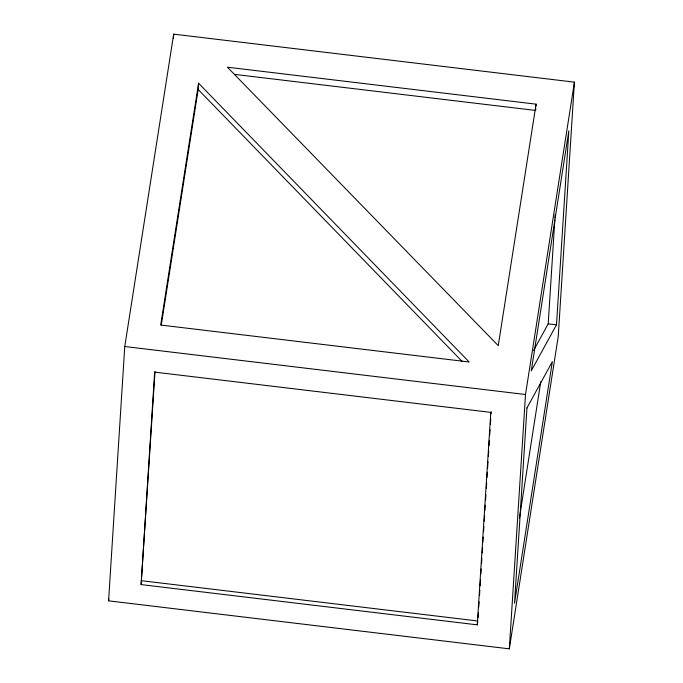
<?xml version="1.0" encoding="UTF-8"?>
<svg xmlns="http://www.w3.org/2000/svg" width="683" height="683" viewBox="0 0 683 683"><rect width="100%" height="100%" fill="white"/><g stroke="black" fill="none" stroke-linecap="round" stroke-linejoin="round"><path stroke-width="1.02" d="M108.58 600.844L124.767 346.512L173.678 34.15L574.42 82.156L558.233 336.488L509.322 648.85L108.58 600.844L108.904 598.743M173.414 38.41L173.678 34.15M141.116 584.588L154.64 372.115L490.795 412.378L477.272 624.851L141.116 584.588L155.041 371.441M161.29 325.014L198.172 89.499L198.574 83.224L469.187 361.99L160.701 325.04L198.574 83.224M478.083 617.808L478.416 612.497M478.757 607.187L479.09 601.877M479.5 595.499L479.842 590.189M480.106 585.937L480.516 579.568M480.849 574.258L481.191 568.939M481.532 563.629L481.865 558.318M482.207 553.008L482.54 547.698M482.881 542.379L483.223 537.069M483.555 531.758L483.897 526.448M484.23 521.138L484.571 515.827M484.913 510.508L485.246 505.198M485.587 499.888L485.92 494.577M486.33 488.2L486.672 482.89M487.005 477.579L487.346 472.269M487.619 468.017L488.021 461.64M488.362 456.329L488.695 451.019M489.037 445.709L489.37 440.398M489.711 435.088L490.053 429.769M490.385 424.459L490.727 419.149M491.068 413.838L491.197 411.712M535.668 110.45L535.805 108.358M535.933 106.258L536.07 104.166L227.422 67.199L498.249 345.658L536.07 104.166M509.322 648.85L525.509 394.509L574.42 82.156M533.577 350.507L548.21 323.836L554.827 219.96M554.963 217.834L555.159 214.658M556.491 324.826L568.837 130.846L531.263 370.818L556.491 324.826L548.21 323.836M477.272 624.851L477.724 621.965M519.396 518.201L540.774 381.677M234.423 74.362L534.61 110.322M124.767 346.512L525.509 394.509M141.714 580.729L477.878 621.001M198.172 89.499L462.118 361.401M526.952 407.964L514.521 603.209L552.342 361.657L526.952 407.964"/></g></svg>
